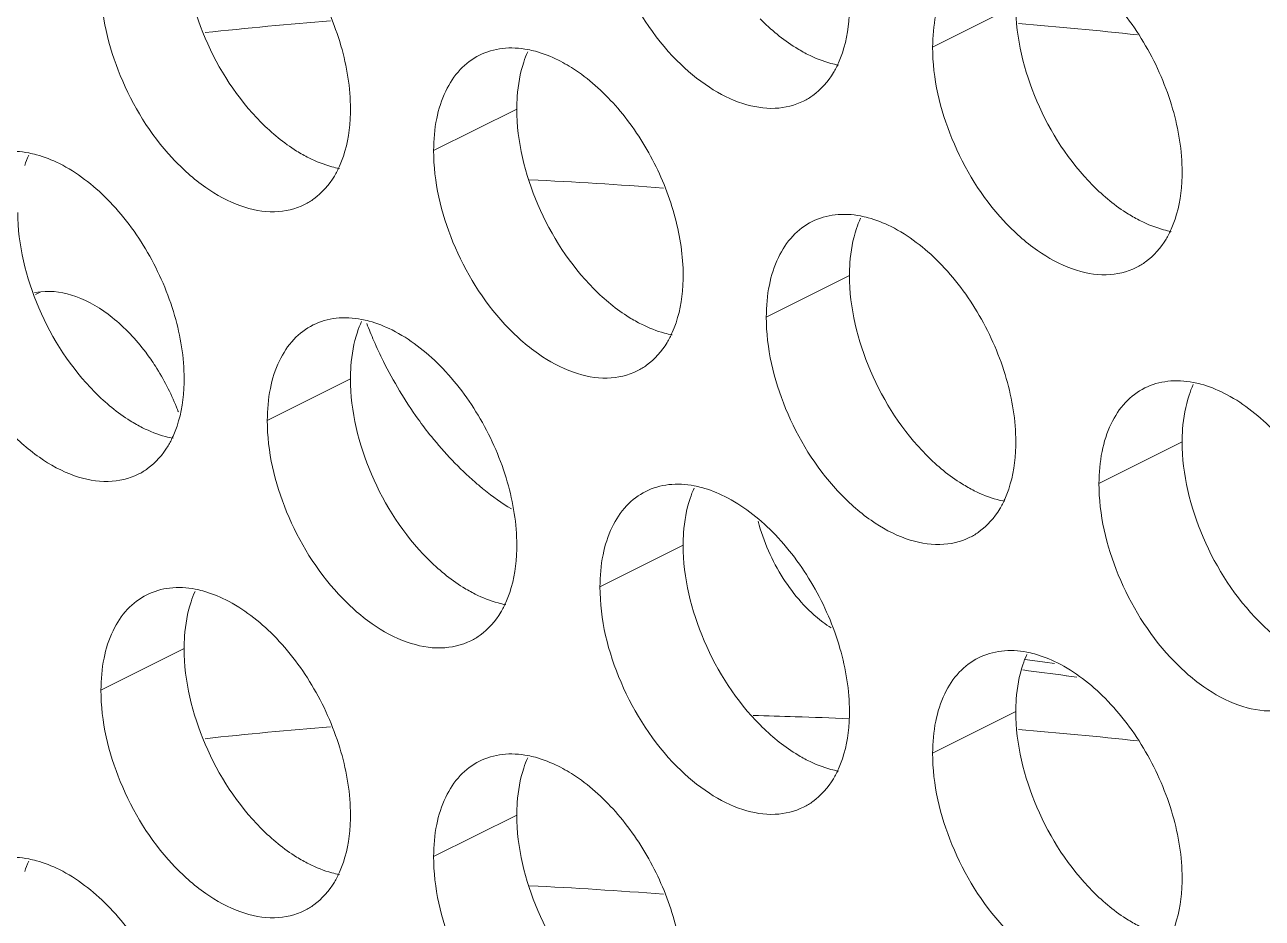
# Model space of a CAD drawing. Header units: millimetres. Extents: x 0 to 2524, y 0 to 1785.
# Drawn here: x 1851.02 to 1859.44, y 832.2 to 838.28 of the extents above; entities that cross this region are included whole.
import ezdxf

# ---------------------------------------------------------------- set-up
doc = ezdxf.new("R2010")
doc.units = ezdxf.units.MM
doc.header["$LTSCALE"] = 0.1
doc.layers.add('标注', color=251, linetype='Continuous', lineweight=9)

msp = doc.modelspace()

# ---------------------------------------------------------------- linework, layer by layer
at = {"layer": '标注'}
for p, q in [((1857.7626, 838.4094), (1857.197, 838.1265)), ((1854.3685, 837.7064), (1853.8028, 837.4236)), ((1856.6313, 836.5751), (1856.0656, 836.2922)), ((1851.0885, 836.4583), (1851.1307, 836.4634)), ((1851.0941, 836.445), (1851.1307, 836.4634)), ((1853.2372, 835.8721), (1852.6715, 835.5893)), ((1858.894, 835.4437), (1858.3283, 835.1609)), ((1855.4999, 834.7408), (1854.9342, 834.4579)), ((1852.1058, 834.0378), (1851.5401, 833.755)), ((1857.9608, 833.9463), (1858.0249, 833.9376)), ((1858.1062, 833.8539), (1858.1779, 833.8441)), ((1857.7626, 833.6094), (1857.197, 833.3265)), ((1854.3685, 832.9064), (1853.8028, 832.6236))]:
    msp.add_line(p, q, dxfattribs=at)
for centre, radius, start, end in [((1855.2131, 811.284), 27.1042, 94.47047, 96.27846), ((1855.1759, 806.6065), 31.7884, 83.83443, 85.3002), ((1855.113, 837.7954), 0.734, 155.87957, 161.78032), ((1856.117, 838.1659), 0.4532, 296.52559, 305.90341), ((1851.7189, 837.0924), 0.734, 155.87957, 161.78032), ((1852.9818, 806.3404), 30.9203, 85.57825, 87.2676), ((1852.7228, 837.463), 0.4532, 296.52559, 305.90341), ((1857.3758, 836.664), 0.734, 155.87957, 161.78032), ((1858.3797, 837.0346), 0.4532, 296.52559, 305.90341), ((1853.9817, 835.9611), 0.734, 155.87957, 161.78032), ((1856.0534, 837.2858), 2.8974, 200.98376, 203.50553), ((1850.5457, 835.0788), 1.6236, 21.72623, 32.78327), ((1854.9856, 836.3316), 0.4532, 296.52559, 305.90341), ((1859.6385, 835.5326), 0.734, 155.87957, 161.78032), ((1850.5709, 835.0888), 1.5965, 20.47854, 21.72497), ((1851.5915, 835.6287), 0.4532, 296.52559, 305.90341), ((1856.2444, 834.8297), 0.734, 155.87957, 161.78032), ((1857.2483, 835.2002), 0.4532, 296.52559, 305.90341), ((1852.8503, 834.1267), 0.734, 155.87957, 161.78032), ((1856.9534, 834.8884), 0.8381, 233.08212, 237.78281), ((1853.8542, 834.4973), 0.4532, 296.52559, 305.90341), ((1858.5072, 833.6983), 0.734, 155.87957, 161.78032), ((1853.4063, 800.3872), 33.8668, 82.27128, 82.50396), ((1853.5743, 800.4626), 33.6975, 82.27097, 82.77719), ((1855.293, 803.7318), 29.8592, 88.13877, 88.68745), ((1855.2832, 803.4346), 30.1566, 87.44559, 88.13851), ((1855.2131, 806.484), 27.1042, 94.47047, 96.27846), ((1855.1759, 801.8065), 31.7884, 83.83443, 85.3002), ((1855.113, 832.9954), 0.734, 155.87957, 161.78032), ((1856.117, 833.3659), 0.4532, 296.52559, 305.90341), ((1851.7189, 832.2924), 0.734, 155.87957, 161.78032), ((1852.9818, 801.5404), 30.9203, 85.57825, 87.2676), ((1852.7228, 832.663), 0.4532, 296.52559, 305.90341)]:
    msp.add_arc(centre, radius, start, end, dxfattribs=at)
for points, knots in [([(1855.458, 838.0359), (1855.2965, 838.1987), (1855.0455, 838.5858), (1854.9342, 839.0364), (1854.9342, 839.2579)], [0, 0, 0, 0, 0.508684, 1, 1, 1, 1]), ([(1852.3886, 839.1699), (1852.5093, 839.1096), (1852.7398, 838.9293), (1853.006, 838.5712), (1853.1871, 838.1525), (1853.2372, 837.8514), (1853.2372, 837.7064)], [0, 0, 0, 0, 0.229676, 0.488215, 0.753207, 1, 1, 1, 1]), ([(1852.6296, 837.6158), (1852.468, 837.7786), (1852.217, 838.1657), (1852.1058, 838.6163), (1852.1058, 838.8378)], [0, 0, 0, 0, 0.508684, 1, 1, 1, 1]), ([(1857.197, 838.1265), (1857.197, 838.1994), (1857.209, 838.3383), (1857.268, 838.5285), (1857.3674, 838.6807), (1857.4599, 838.7511), (1857.5089, 838.7755)], [0, 0, 0, 0, 0.289235, 0.54966, 0.782932, 1, 1, 1, 1]), ([(1858.0455, 838.7415), (1858.1661, 838.6812), (1858.3967, 838.5008), (1858.6629, 838.1428), (1858.844, 837.724), (1858.894, 837.4229), (1858.894, 837.278)], [0, 0, 0, 0, 0.229676, 0.488215, 0.753207, 1, 1, 1, 1]), ([(1852.9253, 837.0575), (1852.8627, 837.0262), (1852.7127, 836.9922), (1852.4749, 837.04), (1852.2365, 837.1706), (1851.9287, 837.4482), (1851.6427, 837.9109), (1851.5401, 838.3433), (1851.5401, 838.555)], [0, 0, 0, 0, 0.090718, 0.191742, 0.308104, 0.439279, 0.725532, 1, 1, 1, 1]), ([(1856.6313, 838.4094), (1856.6313, 838.3738), (1856.6256, 838.2415), (1856.5964, 838.1089), (1856.5566, 838.0205)], [0, 0, 0, 0, 0.268874, 1, 1, 1, 1]), ([(1858.2865, 837.1874), (1858.1249, 837.3501), (1857.8739, 837.7373), (1857.7626, 838.1879), (1857.7626, 838.4094)], [0, 0, 0, 0, 0.508684, 1, 1, 1, 1]), ([(1856.3484, 838.0773), (1856.32, 838.0915), (1856.2021, 838.158), (1856.0966, 838.2453), (1856.0237, 838.3187)], [0, 0, 0, 0, 0.235002, 1, 1, 1, 1]), ([(1854.1147, 838.0726), (1854.1631, 838.0967), (1854.2731, 838.1284), (1854.3868, 838.1216), (1854.4437, 838.1107)], [0, 0, 0, 0, 0.482538, 1, 1, 1, 1]), ([(1854.4437, 838.1107), (1854.4609, 838.1075), (1854.5325, 838.0908), (1854.6014, 838.0636), (1854.6514, 838.0386)], [0, 0, 0, 0, 0.238696, 1, 1, 1, 1]), ([(1858.5821, 836.629), (1858.5195, 836.5978), (1858.3696, 836.5638), (1858.1318, 836.6116), (1857.8934, 836.7422), (1857.5856, 837.0198), (1857.2996, 837.4825), (1857.197, 837.9149), (1857.197, 838.1265)], [0, 0, 0, 0, 0.090718, 0.191742, 0.308104, 0.439279, 0.725532, 1, 1, 1, 1]), ([(1853.8028, 837.4236), (1853.8028, 837.4964), (1853.8149, 837.6354), (1853.8739, 837.8256), (1853.9733, 837.9778), (1854.0658, 838.0482), (1854.1147, 838.0726)], [0, 0, 0, 0, 0.289235, 0.54966, 0.782932, 1, 1, 1, 1]), ([(1854.3685, 837.7064), (1854.3685, 837.7349), (1854.3722, 837.8423), (1854.391, 837.9497), (1854.4159, 838.0249)], [0, 0, 0, 0, 0.264225, 1, 1, 1, 1]), ([(1856.3194, 837.7604), (1856.2596, 837.7306), (1856.118, 837.6967), (1855.8919, 837.7359), (1855.6636, 837.8518), (1855.525, 837.9684), (1855.458, 838.0359)], [0, 0, 0, 0, 0.208571, 0.439041, 0.702839, 1, 1, 1, 1]), ([(1856.5561, 838.0051), (1856.5389, 838.0084), (1856.4673, 838.025), (1856.3984, 838.0523), (1856.3484, 838.0773)], [0, 0, 0, 0, 0.238696, 1, 1, 1, 1]), ([(1856.5566, 838.0205), (1856.5464, 837.9976), (1856.5031, 837.9136), (1856.439, 837.8395), (1856.3827, 837.7988)], [0, 0, 0, 0, 0.265525, 1, 1, 1, 1]), ([(1854.768, 837.9703), (1854.8751, 837.8985), (1855.0752, 837.7123), (1855.3051, 837.3679), (1855.4584, 836.9804), (1855.4999, 836.7067), (1855.4999, 836.5751)], [0, 0, 0, 0, 0.237584, 0.49654, 0.757439, 1, 1, 1, 1]), ([(1853.2372, 837.7064), (1853.2372, 837.6708), (1853.2315, 837.5386), (1853.2022, 837.4059), (1853.1625, 837.3176)], [0, 0, 0, 0, 0.268874, 1, 1, 1, 1]), ([(1854.8923, 836.4844), (1854.7308, 836.6472), (1854.4798, 837.0343), (1854.3685, 837.4849), (1854.3685, 837.7064)], [0, 0, 0, 0, 0.508684, 1, 1, 1, 1]), ([(1852.9543, 837.3743), (1852.9259, 837.3885), (1852.808, 837.455), (1852.7025, 837.5424), (1852.6296, 837.6158)], [0, 0, 0, 0, 0.235002, 1, 1, 1, 1]), ([(1850.7206, 837.3696), (1850.769, 837.3937), (1850.879, 837.4255), (1850.9927, 837.4187), (1851.0496, 837.4078)], [0, 0, 0, 0, 0.482538, 1, 1, 1, 1]), ([(1855.188, 835.9261), (1855.1254, 835.8949), (1854.9755, 835.8609), (1854.7377, 835.9087), (1854.4993, 836.0393), (1854.1915, 836.3168), (1853.9054, 836.7795), (1853.8028, 837.2119), (1853.8028, 837.4236)], [0, 0, 0, 0, 0.090718, 0.191742, 0.308104, 0.439279, 0.725532, 1, 1, 1, 1]), ([(1851.0496, 837.4078), (1851.0668, 837.4045), (1851.1384, 837.3879), (1851.2073, 837.3606), (1851.2573, 837.3356)], [0, 0, 0, 0, 0.238696, 1, 1, 1, 1]), ([(1851.2573, 837.3356), (1851.3779, 837.2753), (1851.6084, 837.0949), (1851.8746, 836.7369), (1852.0558, 836.3181), (1852.1058, 836.0171), (1852.1058, 835.8721)], [0, 0, 0, 0, 0.229676, 0.488215, 0.753207, 1, 1, 1, 1]), ([(1853.162, 837.3021), (1853.1448, 837.3054), (1853.0732, 837.322), (1853.0043, 837.3493), (1852.9543, 837.3743)], [0, 0, 0, 0, 0.238696, 1, 1, 1, 1]), ([(1853.1625, 837.3176), (1853.1523, 837.2947), (1853.109, 837.2107), (1853.0449, 837.1366), (1852.9886, 837.0959)], [0, 0, 0, 0, 0.265525, 1, 1, 1, 1]), ([(1858.894, 837.278), (1858.894, 837.2424), (1858.8883, 837.1101), (1858.8591, 836.9775), (1858.8194, 836.8891)], [0, 0, 0, 0, 0.268874, 1, 1, 1, 1]), ([(1858.6112, 836.9459), (1858.5827, 836.9601), (1858.4648, 837.0266), (1858.3593, 837.1139), (1858.2865, 837.1874)], [0, 0, 0, 0, 0.235002, 1, 1, 1, 1]), ([(1851.4982, 835.7815), (1851.3367, 835.9442), (1851.0857, 836.3314), (1850.9744, 836.782), (1850.9744, 837.0035)], [0, 0, 0, 0, 0.508684, 1, 1, 1, 1]), ([(1856.3775, 836.9412), (1856.4258, 836.9653), (1856.5359, 836.9971), (1856.6495, 836.9902), (1856.7064, 836.9794)], [0, 0, 0, 0, 0.482538, 1, 1, 1, 1]), ([(1856.0656, 836.2922), (1856.0656, 836.3651), (1856.0776, 836.504), (1856.1366, 836.6942), (1856.236, 836.8464), (1856.3286, 836.9168), (1856.3775, 836.9412)], [0, 0, 0, 0, 0.289235, 0.54966, 0.782932, 1, 1, 1, 1]), ([(1856.7064, 836.9794), (1856.7236, 836.9761), (1856.7952, 836.9595), (1856.8641, 836.9322), (1856.9141, 836.9072)], [0, 0, 0, 0, 0.238696, 1, 1, 1, 1]), ([(1856.9141, 836.9072), (1857.0348, 836.8469), (1857.2653, 836.6665), (1857.5315, 836.3084), (1857.7126, 835.8897), (1857.7626, 835.5886), (1857.7626, 835.4437)], [0, 0, 0, 0, 0.229676, 0.488215, 0.753207, 1, 1, 1, 1]), ([(1858.8189, 836.8737), (1858.8017, 836.877), (1858.7301, 836.8936), (1858.6612, 836.9209), (1858.6112, 836.9459)], [0, 0, 0, 0, 0.238696, 1, 1, 1, 1]), ([(1856.6313, 836.5751), (1856.6313, 836.6035), (1856.635, 836.7109), (1856.6538, 836.8183), (1856.6786, 836.8935)], [0, 0, 0, 0, 0.264225, 1, 1, 1, 1]), ([(1858.8194, 836.8891), (1858.8091, 836.8662), (1858.7658, 836.7823), (1858.7017, 836.7081), (1858.6455, 836.6674)], [0, 0, 0, 0, 0.265525, 1, 1, 1, 1]), ([(1851.7939, 835.2231), (1851.7313, 835.1919), (1851.5814, 835.1579), (1851.3436, 835.2057), (1851.1051, 835.3363), (1850.7974, 835.6139), (1850.5113, 836.0766), (1850.4087, 836.509), (1850.4087, 836.7207)], [0, 0, 0, 0, 0.090718, 0.191742, 0.308104, 0.439279, 0.725532, 1, 1, 1, 1]), ([(1855.4999, 836.5751), (1855.4999, 836.5394), (1855.4942, 836.4072), (1855.465, 836.2746), (1855.4253, 836.1862)], [0, 0, 0, 0, 0.268874, 1, 1, 1, 1]), ([(1857.1551, 835.353), (1856.9935, 835.5158), (1856.7425, 835.903), (1856.6313, 836.3536), (1856.6313, 836.5751)], [0, 0, 0, 0, 0.508684, 1, 1, 1, 1]), ([(1855.2171, 836.2429), (1855.1886, 836.2572), (1855.0707, 836.3237), (1854.9652, 836.411), (1854.8923, 836.4844)], [0, 0, 0, 0, 0.235002, 1, 1, 1, 1]), ([(1851.617, 836.2892), (1851.5424, 836.3487), (1851.3906, 836.4425), (1851.2102, 836.4729), (1851.1307, 836.4634)], [0, 0, 0, 0, 0.543816, 1, 1, 1, 1]), ([(1851.9107, 835.9579), (1851.8898, 835.9903), (1851.8052, 836.1116), (1851.7025, 836.221), (1851.617, 836.2892)], [0, 0, 0, 0, 0.260696, 1, 1, 1, 1]), ([(1852.6715, 835.5893), (1852.6715, 835.6621), (1852.6835, 835.8011), (1852.7425, 835.9912), (1852.8419, 836.1435), (1852.9345, 836.2139), (1852.9834, 836.2383)], [0, 0, 0, 0, 0.289235, 0.54966, 0.782932, 1, 1, 1, 1]), ([(1852.9834, 836.2383), (1853.0317, 836.2624), (1853.1418, 836.2941), (1853.2554, 836.2873), (1853.3123, 836.2764)], [0, 0, 0, 0, 0.482538, 1, 1, 1, 1]), ([(1853.3123, 836.2764), (1853.3295, 836.2731), (1853.4011, 836.2565), (1853.47, 836.2292), (1853.52, 836.2042)], [0, 0, 0, 0, 0.238696, 1, 1, 1, 1]), ([(1855.4248, 836.1708), (1855.4075, 836.1741), (1855.336, 836.1907), (1855.2671, 836.2179), (1855.2171, 836.2429)], [0, 0, 0, 0, 0.238696, 1, 1, 1, 1]), ([(1857.4507, 834.7947), (1857.3881, 834.7635), (1857.2382, 834.7295), (1857.0004, 834.7773), (1856.762, 834.9079), (1856.4542, 835.1855), (1856.1682, 835.6482), (1856.0656, 836.0806), (1856.0656, 836.2922)], [0, 0, 0, 0, 0.090718, 0.191742, 0.308104, 0.439279, 0.725532, 1, 1, 1, 1]), ([(1853.2372, 835.8721), (1853.2372, 835.9005), (1853.2409, 836.008), (1853.2597, 836.1154), (1853.2845, 836.1905)], [0, 0, 0, 0, 0.264225, 1, 1, 1, 1]), ([(1853.52, 836.2042), (1853.6406, 836.1439), (1853.8712, 835.9636), (1854.1374, 835.6055), (1854.3185, 835.1868), (1854.3685, 834.8857), (1854.3685, 834.7408)], [0, 0, 0, 0, 0.229676, 0.488215, 0.753207, 1, 1, 1, 1]), ([(1855.4253, 836.1862), (1855.415, 836.1633), (1855.3717, 836.0793), (1855.3076, 836.0052), (1855.2514, 835.9645)], [0, 0, 0, 0, 0.265525, 1, 1, 1, 1]), ([(1853.3964, 836.1302), (1853.4168, 836.0833), (1853.5029, 835.8987), (1853.6082, 835.723), (1853.697, 835.599)], [0, 0, 0, 0, 0.251276, 1, 1, 1, 1]), ([(1852.1058, 835.8721), (1852.1058, 835.8365), (1852.1001, 835.7042), (1852.0709, 835.5716), (1852.0312, 835.4833)], [0, 0, 0, 0, 0.268874, 1, 1, 1, 1]), ([(1853.761, 834.6501), (1853.5994, 834.8129), (1853.3484, 835.2), (1853.2372, 835.6506), (1853.2372, 835.8721)], [0, 0, 0, 0, 0.508684, 1, 1, 1, 1]), ([(1858.3283, 835.1609), (1858.3283, 835.2337), (1858.3403, 835.3726), (1858.3994, 835.5628), (1858.4987, 835.715), (1858.5913, 835.7854), (1858.6402, 835.8098)], [0, 0, 0, 0, 0.289235, 0.54966, 0.782932, 1, 1, 1, 1]), ([(1858.6402, 835.8098), (1858.6885, 835.8339), (1858.7986, 835.8657), (1858.9123, 835.8589), (1858.9692, 835.848)], [0, 0, 0, 0, 0.482538, 1, 1, 1, 1]), ([(1858.9692, 835.848), (1858.9864, 835.8447), (1859.0579, 835.8281), (1859.1269, 835.8008), (1859.1769, 835.7758)], [0, 0, 0, 0, 0.238696, 1, 1, 1, 1]), ([(1851.8229, 835.54), (1851.7945, 835.5542), (1851.6766, 835.6207), (1851.5711, 835.708), (1851.4982, 835.7815)], [0, 0, 0, 0, 0.235002, 1, 1, 1, 1]), ([(1858.894, 835.4437), (1858.894, 835.4721), (1858.8977, 835.5796), (1858.9165, 835.687), (1858.9413, 835.7621)], [0, 0, 0, 0, 0.264225, 1, 1, 1, 1]), ([(1859.1769, 835.7758), (1859.2975, 835.7155), (1859.528, 835.5351), (1859.7942, 835.1771), (1859.9754, 834.7583), (1860.0254, 834.4573), (1860.0254, 834.3123)], [0, 0, 0, 0, 0.229676, 0.488215, 0.753207, 1, 1, 1, 1]), ([(1854.0566, 834.0918), (1853.994, 834.0605), (1853.8441, 834.0266), (1853.6063, 834.0743), (1853.3679, 834.205), (1853.0601, 834.4825), (1852.7741, 834.9452), (1852.6715, 835.3776), (1852.6715, 835.5893)], [0, 0, 0, 0, 0.090718, 0.191742, 0.308104, 0.439279, 0.725532, 1, 1, 1, 1]), ([(1853.697, 835.599), (1853.726, 835.5585), (1853.8426, 835.4047), (1853.9761, 835.2634), (1854.0843, 835.1697)], [0, 0, 0, 0, 0.258123, 1, 1, 1, 1]), ([(1852.0306, 835.4678), (1852.0134, 835.4711), (1851.9419, 835.4877), (1851.8729, 835.515), (1851.8229, 835.54)], [0, 0, 0, 0, 0.238696, 1, 1, 1, 1]), ([(1852.0312, 835.4833), (1852.0209, 835.4604), (1851.9776, 835.3764), (1851.9135, 835.3022), (1851.8573, 835.2615)], [0, 0, 0, 0, 0.265525, 1, 1, 1, 1]), ([(1857.7626, 835.4437), (1857.7626, 835.4081), (1857.757, 835.2758), (1857.7277, 835.1432), (1857.688, 835.0548)], [0, 0, 0, 0, 0.268874, 1, 1, 1, 1]), ([(1859.4178, 834.2217), (1859.2563, 834.3844), (1859.0053, 834.7716), (1858.894, 835.2222), (1858.894, 835.4437)], [0, 0, 0, 0, 0.508684, 1, 1, 1, 1]), ([(1857.4798, 835.1116), (1857.4514, 835.1258), (1857.3335, 835.1923), (1857.228, 835.2796), (1857.1551, 835.353)], [0, 0, 0, 0, 0.235002, 1, 1, 1, 1]), ([(1854.0843, 835.1697), (1854.1043, 835.1524), (1854.1829, 835.0869), (1854.2666, 835.0273), (1854.3314, 834.9876)], [0, 0, 0, 0, 0.257666, 1, 1, 1, 1]), ([(1855.2461, 835.1069), (1855.2944, 835.131), (1855.4045, 835.1627), (1855.5182, 835.1559), (1855.575, 835.1451)], [0, 0, 0, 0, 0.482538, 1, 1, 1, 1]), ([(1855.575, 835.1451), (1855.5923, 835.1418), (1855.6638, 835.1251), (1855.7327, 835.0979), (1855.7827, 835.0729)], [0, 0, 0, 0, 0.238696, 1, 1, 1, 1]), ([(1859.7135, 833.6633), (1859.6509, 833.6321), (1859.5009, 833.5981), (1859.2632, 833.6459), (1859.0247, 833.7765), (1858.717, 834.0541), (1858.4309, 834.5168), (1858.3283, 834.9492), (1858.3283, 835.1609)], [0, 0, 0, 0, 0.090718, 0.191742, 0.308104, 0.439279, 0.725532, 1, 1, 1, 1]), ([(1854.9342, 834.4579), (1854.9342, 834.5308), (1854.9462, 834.6697), (1855.0053, 834.8599), (1855.1046, 835.0121), (1855.1972, 835.0825), (1855.2461, 835.1069)], [0, 0, 0, 0, 0.289235, 0.54966, 0.782932, 1, 1, 1, 1]), ([(1855.4999, 834.7408), (1855.4999, 834.7692), (1855.5036, 834.8766), (1855.5224, 834.984), (1855.5472, 835.0592)], [0, 0, 0, 0, 0.264225, 1, 1, 1, 1]), ([(1855.7827, 835.0729), (1855.9034, 835.0126), (1856.1339, 834.8322), (1856.4001, 834.4741), (1856.5813, 834.0554), (1856.6313, 833.7543), (1856.6313, 833.6094)], [0, 0, 0, 0, 0.229676, 0.488215, 0.753207, 1, 1, 1, 1]), ([(1857.6875, 835.0394), (1857.6703, 835.0427), (1857.5987, 835.0593), (1857.5298, 835.0866), (1857.4798, 835.1116)], [0, 0, 0, 0, 0.238696, 1, 1, 1, 1]), ([(1857.688, 835.0548), (1857.6777, 835.0319), (1857.6345, 834.948), (1857.5703, 834.8738), (1857.5141, 834.8331)], [0, 0, 0, 0, 0.265525, 1, 1, 1, 1]), ([(1856.0103, 834.9034), (1856.0455, 834.7666), (1856.1585, 834.5109), (1856.343, 834.2985), (1856.45, 834.2183)], [0, 0, 0, 0, 0.513788, 1, 1, 1, 1]), ([(1854.3685, 834.7408), (1854.3685, 834.7051), (1854.3628, 834.5729), (1854.3336, 834.4402), (1854.2939, 834.3519)], [0, 0, 0, 0, 0.268874, 1, 1, 1, 1]), ([(1856.0237, 833.5187), (1855.8621, 833.6815), (1855.6111, 834.0687), (1855.4999, 834.5192), (1855.4999, 834.7408)], [0, 0, 0, 0, 0.508684, 1, 1, 1, 1]), ([(1854.0857, 834.4086), (1854.0573, 834.4228), (1853.9393, 834.4893), (1853.8338, 834.5767), (1853.761, 834.6501)], [0, 0, 0, 0, 0.235002, 1, 1, 1, 1]), ([(1851.5401, 833.755), (1851.5401, 833.8278), (1851.5521, 833.9667), (1851.6111, 834.1569), (1851.7105, 834.3091), (1851.8031, 834.3795), (1851.852, 834.404)], [0, 0, 0, 0, 0.289235, 0.54966, 0.782932, 1, 1, 1, 1]), ([(1851.852, 834.404), (1851.9003, 834.4281), (1852.0104, 834.4598), (1852.1241, 834.453), (1852.1809, 834.4421)], [0, 0, 0, 0, 0.482538, 1, 1, 1, 1]), ([(1852.1809, 834.4421), (1852.1982, 834.4388), (1852.2697, 834.4222), (1852.3386, 834.3949), (1852.3886, 834.3699)], [0, 0, 0, 0, 0.238696, 1, 1, 1, 1]), ([(1854.2934, 834.3364), (1854.2762, 834.3397), (1854.2046, 834.3564), (1854.1357, 834.3836), (1854.0857, 834.4086)], [0, 0, 0, 0, 0.238696, 1, 1, 1, 1]), ([(1855.458, 833.2359), (1855.2965, 833.3987), (1855.0455, 833.7858), (1854.9342, 834.2364), (1854.9342, 834.4579)], [0, 0, 0, 0, 0.508684, 1, 1, 1, 1]), ([(1852.1058, 834.0378), (1852.1058, 834.0662), (1852.1095, 834.1737), (1852.1283, 834.2811), (1852.1531, 834.3562)], [0, 0, 0, 0, 0.264225, 1, 1, 1, 1]), ([(1852.3886, 834.3699), (1852.5093, 834.3096), (1852.7398, 834.1293), (1853.006, 833.7712), (1853.1871, 833.3525), (1853.2372, 833.0514), (1853.2372, 832.9064)], [0, 0, 0, 0, 0.229676, 0.488215, 0.753207, 1, 1, 1, 1]), ([(1854.2939, 834.3519), (1854.2836, 834.329), (1854.2404, 834.245), (1854.1762, 834.1709), (1854.12, 834.1302)], [0, 0, 0, 0, 0.265525, 1, 1, 1, 1]), ([(1859.7425, 833.9802), (1859.7141, 833.9944), (1859.5962, 834.0609), (1859.4907, 834.1482), (1859.4178, 834.2217)], [0, 0, 0, 0, 0.235002, 1, 1, 1, 1]), ([(1852.6296, 832.8158), (1852.468, 832.9786), (1852.217, 833.3657), (1852.1058, 833.8163), (1852.1058, 834.0378)], [0, 0, 0, 0, 0.508684, 1, 1, 1, 1]), ([(1857.197, 833.3265), (1857.197, 833.3994), (1857.209, 833.5383), (1857.268, 833.7285), (1857.3674, 833.8807), (1857.4599, 833.9511), (1857.5089, 833.9755)], [0, 0, 0, 0, 0.289235, 0.54966, 0.782932, 1, 1, 1, 1]), ([(1857.5089, 833.9755), (1857.5572, 833.9996), (1857.6673, 834.0314), (1857.7809, 834.0246), (1857.8378, 834.0137)], [0, 0, 0, 0, 0.482538, 1, 1, 1, 1]), ([(1857.8378, 834.0137), (1857.855, 834.0104), (1857.9266, 833.9938), (1857.9955, 833.9665), (1858.0455, 833.9415)], [0, 0, 0, 0, 0.238696, 1, 1, 1, 1]), ([(1857.7626, 833.6094), (1857.7626, 833.6378), (1857.7663, 833.7453), (1857.7851, 833.8527), (1857.81, 833.9278)], [0, 0, 0, 0, 0.264225, 1, 1, 1, 1]), ([(1858.0455, 833.9415), (1858.1661, 833.8812), (1858.3967, 833.7008), (1858.6629, 833.3428), (1858.844, 832.924), (1858.894, 832.6229), (1858.894, 832.478)], [0, 0, 0, 0, 0.229676, 0.488215, 0.753207, 1, 1, 1, 1]), ([(1852.9253, 832.2575), (1852.8627, 832.2262), (1852.7127, 832.1922), (1852.4749, 832.24), (1852.2365, 832.3706), (1851.9287, 832.6482), (1851.6427, 833.1109), (1851.5401, 833.5433), (1851.5401, 833.755)], [0, 0, 0, 0, 0.090718, 0.191742, 0.308104, 0.439279, 0.725532, 1, 1, 1, 1]), ([(1856.6313, 833.6094), (1856.6313, 833.5738), (1856.6256, 833.4415), (1856.5964, 833.3089), (1856.5566, 833.2205)], [0, 0, 0, 0, 0.268874, 1, 1, 1, 1]), ([(1858.2865, 832.3874), (1858.1249, 832.5501), (1857.8739, 832.9373), (1857.7626, 833.3879), (1857.7626, 833.6094)], [0, 0, 0, 0, 0.508684, 1, 1, 1, 1]), ([(1856.3484, 833.2773), (1856.32, 833.2915), (1856.2021, 833.358), (1856.0966, 833.4453), (1856.0237, 833.5187)], [0, 0, 0, 0, 0.235002, 1, 1, 1, 1]), ([(1854.1147, 833.2726), (1854.1631, 833.2967), (1854.2731, 833.3284), (1854.3868, 833.3216), (1854.4437, 833.3107)], [0, 0, 0, 0, 0.482538, 1, 1, 1, 1]), ([(1854.4437, 833.3107), (1854.4609, 833.3075), (1854.5325, 833.2908), (1854.6014, 833.2636), (1854.6514, 833.2386)], [0, 0, 0, 0, 0.238696, 1, 1, 1, 1]), ([(1858.5821, 831.829), (1858.5195, 831.7978), (1858.3696, 831.7638), (1858.1318, 831.8116), (1857.8934, 831.9422), (1857.5856, 832.2198), (1857.2996, 832.6825), (1857.197, 833.1149), (1857.197, 833.3265)], [0, 0, 0, 0, 0.090718, 0.191742, 0.308104, 0.439279, 0.725532, 1, 1, 1, 1]), ([(1853.8028, 832.6236), (1853.8028, 832.6964), (1853.8149, 832.8354), (1853.8739, 833.0256), (1853.9733, 833.1778), (1854.0658, 833.2482), (1854.1147, 833.2726)], [0, 0, 0, 0, 0.289235, 0.54966, 0.782932, 1, 1, 1, 1]), ([(1854.3685, 832.9064), (1854.3685, 832.9349), (1854.3722, 833.0423), (1854.391, 833.1497), (1854.4159, 833.2249)], [0, 0, 0, 0, 0.264225, 1, 1, 1, 1]), ([(1856.3194, 832.9604), (1856.2596, 832.9306), (1856.118, 832.8967), (1855.8919, 832.9359), (1855.6636, 833.0518), (1855.525, 833.1684), (1855.458, 833.2359)], [0, 0, 0, 0, 0.208571, 0.439041, 0.702839, 1, 1, 1, 1]), ([(1856.5561, 833.2051), (1856.5389, 833.2084), (1856.4673, 833.225), (1856.3984, 833.2523), (1856.3484, 833.2773)], [0, 0, 0, 0, 0.238696, 1, 1, 1, 1]), ([(1856.5566, 833.2205), (1856.5464, 833.1976), (1856.5031, 833.1136), (1856.439, 833.0395), (1856.3827, 832.9988)], [0, 0, 0, 0, 0.265525, 1, 1, 1, 1]), ([(1854.768, 833.1703), (1854.8751, 833.0985), (1855.0752, 832.9123), (1855.3051, 832.5679), (1855.4584, 832.1804), (1855.4999, 831.9067), (1855.4999, 831.7751)], [0, 0, 0, 0, 0.237584, 0.49654, 0.757439, 1, 1, 1, 1]), ([(1853.2372, 832.9064), (1853.2372, 832.8708), (1853.2315, 832.7386), (1853.2022, 832.6059), (1853.1625, 832.5176)], [0, 0, 0, 0, 0.268874, 1, 1, 1, 1]), ([(1854.8923, 831.6844), (1854.7308, 831.8472), (1854.4798, 832.2343), (1854.3685, 832.6849), (1854.3685, 832.9064)], [0, 0, 0, 0, 0.508684, 1, 1, 1, 1]), ([(1852.9543, 832.5743), (1852.9259, 832.5885), (1852.808, 832.655), (1852.7025, 832.7424), (1852.6296, 832.8158)], [0, 0, 0, 0, 0.235002, 1, 1, 1, 1]), ([(1850.7206, 832.5696), (1850.769, 832.5937), (1850.879, 832.6255), (1850.9927, 832.6187), (1851.0496, 832.6078)], [0, 0, 0, 0, 0.482538, 1, 1, 1, 1]), ([(1855.188, 831.1261), (1855.1254, 831.0949), (1854.9755, 831.0609), (1854.7377, 831.1087), (1854.4993, 831.2393), (1854.1915, 831.5168), (1853.9054, 831.9795), (1853.8028, 832.4119), (1853.8028, 832.6236)], [0, 0, 0, 0, 0.090718, 0.191742, 0.308104, 0.439279, 0.725532, 1, 1, 1, 1]), ([(1851.0496, 832.6078), (1851.0668, 832.6045), (1851.1384, 832.5879), (1851.2073, 832.5606), (1851.2573, 832.5356)], [0, 0, 0, 0, 0.238696, 1, 1, 1, 1]), ([(1851.2573, 832.5356), (1851.3779, 832.4753), (1851.6084, 832.2949), (1851.8746, 831.9369), (1852.0558, 831.5181), (1852.1058, 831.2171), (1852.1058, 831.0721)], [0, 0, 0, 0, 0.229676, 0.488215, 0.753207, 1, 1, 1, 1]), ([(1853.162, 832.5021), (1853.1448, 832.5054), (1853.0732, 832.522), (1853.0043, 832.5493), (1852.9543, 832.5743)], [0, 0, 0, 0, 0.238696, 1, 1, 1, 1]), ([(1853.1625, 832.5176), (1853.1523, 832.4947), (1853.109, 832.4107), (1853.0449, 832.3366), (1852.9886, 832.2959)], [0, 0, 0, 0, 0.265525, 1, 1, 1, 1]), ([(1858.894, 832.478), (1858.894, 832.4424), (1858.8883, 832.3101), (1858.8591, 832.1775), (1858.8194, 832.0891)], [0, 0, 0, 0, 0.268874, 1, 1, 1, 1]), ([(1858.6112, 832.1459), (1858.5827, 832.1601), (1858.4648, 832.2266), (1858.3593, 832.3139), (1858.2865, 832.3874)], [0, 0, 0, 0, 0.235002, 1, 1, 1, 1])]:
    msp.add_open_spline(points, degree=3, knots=knots, dxfattribs=at)
for points in [[(1854.6514, 838.0386), (1854.6917, 838.0184), (1854.7306, 837.9954), (1854.768, 837.9703)], [(1854.6514, 833.2386), (1854.6917, 833.2184), (1854.7306, 833.1954), (1854.768, 833.1703)]]:
    msp.add_open_spline(points, degree=3, dxfattribs=at)

doc.saveas('drawing.dxf')
